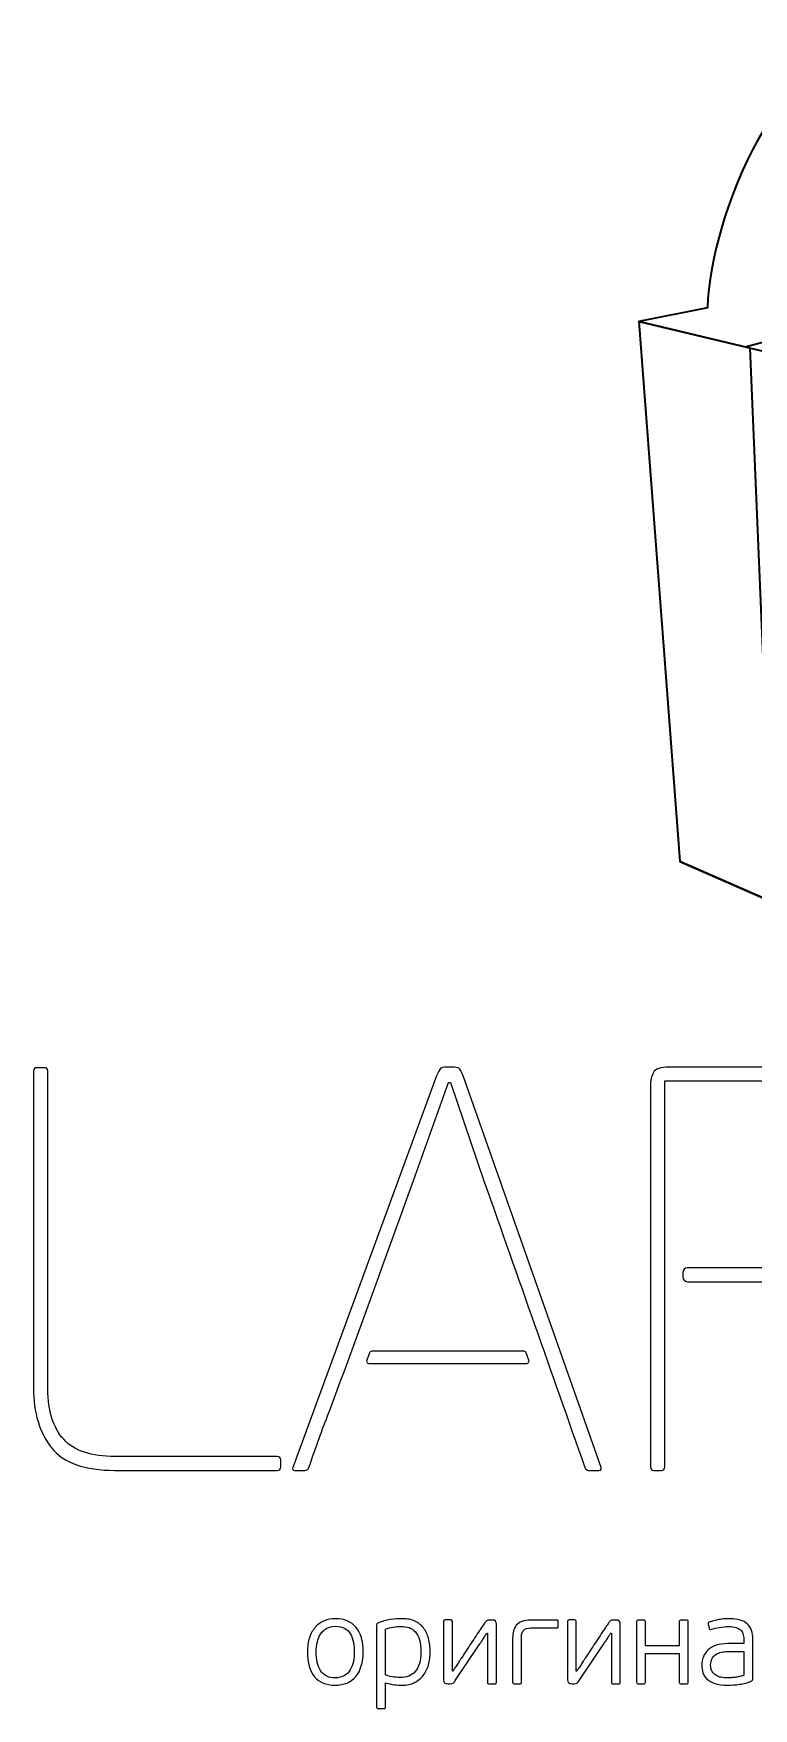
# Model space of a CAD drawing. Header units: centimetres. Extents: x -21.3 to 21.2, y -15.2 to 14.8.
# Drawn here: x -6.575 to -5.219, y -3.581 to -0.428 of the extents above; entities that cross this region are included whole.
import ezdxf

# ---------------------------------------------------------------- set-up
doc = ezdxf.new("R2010")
doc.units = ezdxf.units.CM
doc.header["$MEASUREMENT"] = 0
doc.layers.add('layer 1', color=7, linetype='Continuous')

msp = doc.modelspace()

# ---------------------------------------------------------------- linework, layer by layer
at = {"layer": 'layer 1', "color": 29, "lineweight": 35}
for points, knots in [([(-5.23446, -1.01835), (-5.23446, -1.01835), (-5.4349, -0.97049), (-5.4349, -0.97049), (-5.4349, -0.97049), (-5.4349, -0.97049), (-5.30547, -0.94467), (-5.30547, -0.94467), (-5.30547, -0.94467), (-5.30037, -0.7655), (-5.16007, -0.44114), (-4.98844, -0.44789), (-4.98844, -0.44789), (-4.96188, -0.44893), (-4.91424, -0.45624), (-4.87932, -0.46196), (-4.87932, -0.46196), (-4.84177, -0.46812), (-4.80852, -0.47117), (-4.77131, -0.47754), (-4.77131, -0.47754), (-4.75406, -0.48084), (-4.74692, -0.49112), (-4.74313, -0.50214), (-4.74313, -0.50214), (-4.96881, -0.42844), (-5.1247, -0.84677), (-5.12004, -0.98726), (-5.12004, -0.98726), (-5.12004, -0.98726), (-5.23446, -1.01835), (-5.23446, -1.01835)], [0, 0, 0, 0, 0.1111111, 0.1111111, 0.1111111, 0.1111111, 0.2222222, 0.2222222, 0.2222222, 0.2222222, 0.3333333, 0.3333333, 0.3333333, 0.3333333, 0.4444444, 0.4444444, 0.4444444, 0.4444444, 0.5555556, 0.5555556, 0.5555556, 0.5555556, 0.6666667, 0.6666667, 0.6666667, 0.6666667, 0.7777778, 0.7777778, 0.7777778, 0.7777778, 1, 1, 1, 1]), ([(-5.18146, -2.06372), (-5.18146, -2.06372), (-5.35778, -1.98639), (-5.35778, -1.98639), (-5.35778, -1.98639), (-5.35778, -1.98639), (-5.4349, -0.97049), (-5.4349, -0.97049), (-5.4349, -0.97049), (-5.4349, -0.97049), (-5.22525, -1.02054), (-5.22525, -1.02054), (-5.22525, -1.02054), (-5.22525, -1.02054), (-5.18146, -2.06372), (-5.18146, -2.06372)], [0, 0, 0, 0, 0.2, 0.2, 0.2, 0.2, 0.4, 0.4, 0.4, 0.4, 0.6, 0.6, 0.6, 0.6, 1, 1, 1, 1])]:
    msp.add_open_spline(points, degree=3, knots=knots, dxfattribs=at)
for points in [[(-5.4349, -0.97049), (-5.4349, -0.97049), (-4.72697, -1.13949), (-4.72697, -1.13949)], [(-5.35729, -1.98697), (-5.35729, -1.98697), (-4.99812, -2.14442), (-4.99812, -2.14442)]]:
    msp.add_open_spline(points, degree=3, dxfattribs=at)
at = {"layer": 'layer 1', "color": 29}
for points, knots in [([(-6.5476, -2.98028), (-6.5476, -3.02142), (-6.53767, -3.05282), (-6.51782, -3.07448), (-6.51782, -3.07448), (-6.49797, -3.09613), (-6.46567, -3.10696), (-6.42091, -3.10696), (-6.42091, -3.10696), (-6.42091, -3.10696), (-6.11557, -3.10696), (-6.11557, -3.10696), (-6.11557, -3.10696), (-6.11124, -3.10696), (-6.10907, -3.10913), (-6.10907, -3.11346), (-6.10907, -3.11346), (-6.10907, -3.11346), (-6.10907, -3.12645), (-6.10907, -3.12645), (-6.10907, -3.12645), (-6.10907, -3.13079), (-6.11124, -3.13295), (-6.11557, -3.13295), (-6.11557, -3.13295), (-6.11557, -3.13295), (-6.422, -3.13295), (-6.422, -3.13295), (-6.422, -3.13295), (-6.4783, -3.13295), (-6.51782, -3.11887), (-6.54056, -3.09072), (-6.54056, -3.09072), (-6.5633, -3.06257), (-6.57467, -3.02467), (-6.57467, -2.97703), (-6.57467, -2.97703), (-6.57467, -2.97703), (-6.57467, -2.3815), (-6.57467, -2.3815), (-6.57467, -2.3815), (-6.57467, -2.37717), (-6.57251, -2.375), (-6.56817, -2.375), (-6.56817, -2.375), (-6.56817, -2.375), (-6.5541, -2.375), (-6.5541, -2.375), (-6.5541, -2.375), (-6.54977, -2.375), (-6.5476, -2.37717), (-6.5476, -2.3815), (-6.5476, -2.3815), (-6.5476, -2.3815), (-6.5476, -2.98028), (-6.5476, -2.98028)], [0, 0, 0, 0, 0.0666667, 0.0666667, 0.0666667, 0.0666667, 0.1333333, 0.1333333, 0.1333333, 0.1333333, 0.2, 0.2, 0.2, 0.2, 0.2666667, 0.2666667, 0.2666667, 0.2666667, 0.3333333, 0.3333333, 0.3333333, 0.3333333, 0.4, 0.4, 0.4, 0.4, 0.4666667, 0.4666667, 0.4666667, 0.4666667, 0.5333333, 0.5333333, 0.5333333, 0.5333333, 0.6, 0.6, 0.6, 0.6, 0.6666667, 0.6666667, 0.6666667, 0.6666667, 0.7333333, 0.7333333, 0.7333333, 0.7333333, 0.8, 0.8, 0.8, 0.8, 0.8666667, 0.8666667, 0.8666667, 0.8666667, 1, 1, 1, 1]), ([(-5.72577, -2.58975), (-5.72577, -2.58975), (-5.78965, -2.40315), (-5.78965, -2.40315), (-5.78965, -2.40315), (-5.78965, -2.40315), (-5.7929, -2.40315), (-5.7929, -2.40315), (-5.7929, -2.40315), (-5.7929, -2.40315), (-5.85895, -2.58759), (-5.85895, -2.58759), (-5.85895, -2.58759), (-5.91254, -2.73479), (-5.96539, -2.88435), (-6.02082, -3.03009), (-6.02082, -3.03009), (-6.03346, -3.06329), (-6.04519, -3.09577), (-6.05602, -3.12754), (-6.05602, -3.12754), (-6.05746, -3.13114), (-6.05999, -3.13295), (-6.0636, -3.13295), (-6.0636, -3.13295), (-6.0636, -3.13295), (-6.08309, -3.13295), (-6.08309, -3.13295), (-6.08309, -3.13295), (-6.0867, -3.13295), (-6.08778, -3.13114), (-6.08634, -3.12754), (-6.08634, -3.12754), (-6.08634, -3.12754), (-5.81564, -2.39016), (-5.81564, -2.39016), (-5.81564, -2.39016), (-5.81275, -2.38294), (-5.81022, -2.37843), (-5.80806, -2.37662), (-5.80806, -2.37662), (-5.80589, -2.37482), (-5.80228, -2.37392), (-5.79723, -2.37392), (-5.79723, -2.37392), (-5.79723, -2.37392), (-5.7864, -2.37392), (-5.7864, -2.37392), (-5.7864, -2.37392), (-5.77991, -2.37392), (-5.77558, -2.37464), (-5.77341, -2.37609), (-5.77341, -2.37609), (-5.77124, -2.37753), (-5.76872, -2.38222), (-5.76583, -2.39016), (-5.76583, -2.39016), (-5.76583, -2.39016), (-5.50596, -3.12754), (-5.50596, -3.12754), (-5.50596, -3.12754), (-5.50596, -3.12754), (-5.50596, -3.13079), (-5.50596, -3.13079), (-5.50596, -3.13079), (-5.50596, -3.13223), (-5.50741, -3.13295), (-5.51029, -3.13295), (-5.51029, -3.13295), (-5.51029, -3.13295), (-5.5287, -3.13295), (-5.5287, -3.13295), (-5.5287, -3.13295), (-5.53231, -3.13295), (-5.53484, -3.13114), (-5.53628, -3.12754), (-5.53628, -3.12754), (-5.59975, -2.94806), (-5.66243, -2.76921), (-5.72577, -2.58975)], [0, 0, 0, 0, 0.047619, 0.047619, 0.047619, 0.047619, 0.0952381, 0.0952381, 0.0952381, 0.0952381, 0.1428571, 0.1428571, 0.1428571, 0.1428571, 0.1904762, 0.1904762, 0.1904762, 0.1904762, 0.2380952, 0.2380952, 0.2380952, 0.2380952, 0.2857143, 0.2857143, 0.2857143, 0.2857143, 0.3333333, 0.3333333, 0.3333333, 0.3333333, 0.3809524, 0.3809524, 0.3809524, 0.3809524, 0.4285714, 0.4285714, 0.4285714, 0.4285714, 0.4761905, 0.4761905, 0.4761905, 0.4761905, 0.5238095, 0.5238095, 0.5238095, 0.5238095, 0.5714286, 0.5714286, 0.5714286, 0.5714286, 0.6190476, 0.6190476, 0.6190476, 0.6190476, 0.6666667, 0.6666667, 0.6666667, 0.6666667, 0.7142857, 0.7142857, 0.7142857, 0.7142857, 0.7619048, 0.7619048, 0.7619048, 0.7619048, 0.8095238, 0.8095238, 0.8095238, 0.8095238, 0.8571429, 0.8571429, 0.8571429, 0.8571429, 0.9047619, 0.9047619, 0.9047619, 0.9047619, 1, 1, 1, 1]), ([(-5.38577, -3.12645), (-5.38577, -3.13079), (-5.38794, -3.13295), (-5.39227, -3.13295), (-5.39227, -3.13295), (-5.39227, -3.13295), (-5.40635, -3.13295), (-5.40635, -3.13295), (-5.40635, -3.13295), (-5.41068, -3.13295), (-5.41284, -3.13079), (-5.41284, -3.12645), (-5.41284, -3.12645), (-5.41284, -3.12645), (-5.41284, -2.40857), (-5.41284, -2.40857), (-5.41284, -2.40857), (-5.41284, -2.39918), (-5.41104, -2.39106), (-5.40743, -2.38421), (-5.40743, -2.38421), (-5.40382, -2.37735), (-5.39371, -2.37392), (-5.37711, -2.37392), (-5.37711, -2.37392), (-5.37711, -2.37392), (-5.13727, -2.37392), (-5.13727, -2.37392), (-5.13727, -2.37392), (-5.10353, -2.37392), (-5.07393, -2.37933), (-5.04884, -2.39016), (-5.04884, -2.39016), (-5.02358, -2.40099), (-5.00247, -2.41524), (-4.9855, -2.43293), (-4.9855, -2.43293), (-4.96872, -2.45062), (-4.95609, -2.47137), (-4.94779, -2.49519), (-4.94779, -2.49519), (-4.93949, -2.51901), (-4.93533, -2.54392), (-4.93533, -2.5699), (-4.93533, -2.5699), (-4.93533, -2.59156), (-4.93786, -2.61285), (-4.94291, -2.63379), (-4.94291, -2.63379), (-4.94797, -2.65472), (-4.95609, -2.67403), (-4.96728, -2.69172), (-4.96728, -2.69172), (-4.97828, -2.7094), (-4.99254, -2.72474), (-5.00986, -2.73773), (-5.00986, -2.73773), (-5.02719, -2.75073), (-5.04813, -2.76047), (-5.07249, -2.76697), (-5.07249, -2.76697), (-5.07249, -2.76697), (-5.07249, -2.76913), (-5.07249, -2.76913), (-5.07249, -2.76913), (-5.04199, -2.77924), (-5.01871, -2.7953), (-5.00265, -2.81732), (-5.00265, -2.81732), (-4.98677, -2.83934), (-4.97431, -2.86586), (-4.96565, -2.8969), (-4.96565, -2.8969), (-4.96565, -2.8969), (-4.90069, -3.12645), (-4.90069, -3.12645), (-4.90069, -3.12645), (-4.89924, -3.13006), (-4.89924, -3.13205), (-4.90069, -3.13241), (-4.90069, -3.13241), (-4.90213, -3.13277), (-4.90357, -3.13295), (-4.90502, -3.13295), (-4.90502, -3.13295), (-4.90502, -3.13295), (-4.92018, -3.13295), (-4.92018, -3.13295), (-4.92018, -3.13295), (-4.92162, -3.13295), (-4.92324, -3.13277), (-4.92505, -3.13241), (-4.92505, -3.13241), (-4.92685, -3.13205), (-4.92848, -3.13006), (-4.92992, -3.12645), (-4.92992, -3.12645), (-4.92992, -3.12645), (-4.99254, -2.90448), (-4.99254, -2.90448), (-4.99254, -2.90448), (-4.99976, -2.87922), (-5.00914, -2.85828), (-5.02069, -2.84168), (-5.02069, -2.84168), (-5.03225, -2.82508), (-5.04506, -2.81208), (-5.05949, -2.8027), (-5.05949, -2.8027), (-5.07393, -2.79332), (-5.08999, -2.78682), (-5.10768, -2.78321), (-5.10768, -2.78321), (-5.12518, -2.7796), (-5.14377, -2.7778), (-5.16326, -2.7778), (-5.16326, -2.7778), (-5.16326, -2.7778), (-5.34313, -2.7778), (-5.34313, -2.7778), (-5.34313, -2.7778), (-5.34808, -2.7778), (-5.35211, -2.77376), (-5.35211, -2.76882), (-5.35211, -2.76882), (-5.35211, -2.76882), (-5.35211, -2.76079), (-5.35211, -2.76079), (-5.35211, -2.76079), (-5.35211, -2.75584), (-5.34808, -2.75181), (-5.34313, -2.75181), (-5.34313, -2.75181), (-5.34313, -2.75181), (-5.14648, -2.75181), (-5.14648, -2.75181), (-5.14648, -2.75181), (-5.09017, -2.75181), (-5.04541, -2.73665), (-5.01221, -2.70633), (-5.01221, -2.70633), (-4.979, -2.67601), (-4.96241, -2.63162), (-4.96241, -2.57315), (-4.96241, -2.57315), (-4.96241, -2.545), (-4.9671, -2.5201), (-4.97648, -2.49844), (-4.97648, -2.49844), (-4.98586, -2.47678), (-4.99868, -2.45856), (-5.01492, -2.44376), (-5.01492, -2.44376), (-5.03116, -2.42896), (-5.05029, -2.41795), (-5.07231, -2.41073), (-5.07231, -2.41073), (-5.09432, -2.40352), (-5.1176, -2.39991), (-5.14215, -2.39991), (-5.14215, -2.39991), (-5.14215, -2.39991), (-5.38577, -2.39991), (-5.38577, -2.39991), (-5.38577, -2.39991), (-5.38577, -2.39991), (-5.38577, -2.70138), (-5.38577, -2.70138), (-5.38577, -2.70138), (-5.38577, -2.70138), (-5.38577, -2.75181), (-5.38577, -2.75181), (-5.38577, -2.75181), (-5.38577, -2.75181), (-5.38577, -2.7778), (-5.38577, -2.7778), (-5.38577, -2.7778), (-5.38577, -2.7778), (-5.38577, -2.85057), (-5.38577, -2.85057), (-5.38577, -2.85057), (-5.38577, -2.85057), (-5.38577, -3.12645), (-5.38577, -3.12645)], [0, 0, 0, 0, 0.0212766, 0.0212766, 0.0212766, 0.0212766, 0.0425532, 0.0425532, 0.0425532, 0.0425532, 0.0638298, 0.0638298, 0.0638298, 0.0638298, 0.0851064, 0.0851064, 0.0851064, 0.0851064, 0.106383, 0.106383, 0.106383, 0.106383, 0.1276596, 0.1276596, 0.1276596, 0.1276596, 0.1489362, 0.1489362, 0.1489362, 0.1489362, 0.1702128, 0.1702128, 0.1702128, 0.1702128, 0.1914894, 0.1914894, 0.1914894, 0.1914894, 0.212766, 0.212766, 0.212766, 0.212766, 0.2340426, 0.2340426, 0.2340426, 0.2340426, 0.2553191, 0.2553191, 0.2553191, 0.2553191, 0.2765957, 0.2765957, 0.2765957, 0.2765957, 0.2978723, 0.2978723, 0.2978723, 0.2978723, 0.3191489, 0.3191489, 0.3191489, 0.3191489, 0.3404255, 0.3404255, 0.3404255, 0.3404255, 0.3617021, 0.3617021, 0.3617021, 0.3617021, 0.3829787, 0.3829787, 0.3829787, 0.3829787, 0.4042553, 0.4042553, 0.4042553, 0.4042553, 0.4255319, 0.4255319, 0.4255319, 0.4255319, 0.4468085, 0.4468085, 0.4468085, 0.4468085, 0.4680851, 0.4680851, 0.4680851, 0.4680851, 0.4893617, 0.4893617, 0.4893617, 0.4893617, 0.5106383, 0.5106383, 0.5106383, 0.5106383, 0.5319149, 0.5319149, 0.5319149, 0.5319149, 0.5531915, 0.5531915, 0.5531915, 0.5531915, 0.5744681, 0.5744681, 0.5744681, 0.5744681, 0.5957447, 0.5957447, 0.5957447, 0.5957447, 0.6170213, 0.6170213, 0.6170213, 0.6170213, 0.6382979, 0.6382979, 0.6382979, 0.6382979, 0.6595745, 0.6595745, 0.6595745, 0.6595745, 0.6808511, 0.6808511, 0.6808511, 0.6808511, 0.7021277, 0.7021277, 0.7021277, 0.7021277, 0.7234043, 0.7234043, 0.7234043, 0.7234043, 0.7446809, 0.7446809, 0.7446809, 0.7446809, 0.7659574, 0.7659574, 0.7659574, 0.7659574, 0.787234, 0.787234, 0.787234, 0.787234, 0.8085106, 0.8085106, 0.8085106, 0.8085106, 0.8297872, 0.8297872, 0.8297872, 0.8297872, 0.8510638, 0.8510638, 0.8510638, 0.8510638, 0.8723404, 0.8723404, 0.8723404, 0.8723404, 0.893617, 0.893617, 0.893617, 0.893617, 0.9148936, 0.9148936, 0.9148936, 0.9148936, 0.9361702, 0.9361702, 0.9361702, 0.9361702, 0.9574468, 0.9574468, 0.9574468, 0.9574468, 1, 1, 1, 1]), ([(-5.64597, -2.93155), (-5.64597, -2.93155), (-5.94293, -2.93155), (-5.94293, -2.93155), (-5.94293, -2.93155), (-5.94444, -2.93155), (-5.94575, -2.93087), (-5.94661, -2.92963), (-5.94661, -2.92963), (-5.94748, -2.92839), (-5.94767, -2.92693), (-5.94714, -2.92551), (-5.94714, -2.92551), (-5.94714, -2.92551), (-5.94207, -2.91175), (-5.94207, -2.91175), (-5.94207, -2.91175), (-5.9414, -2.90995), (-5.93977, -2.90881), (-5.93785, -2.90881), (-5.93785, -2.90881), (-5.93785, -2.90881), (-5.65094, -2.90881), (-5.65094, -2.90881), (-5.65094, -2.90881), (-5.64902, -2.90881), (-5.64738, -2.90996), (-5.64672, -2.91177), (-5.64672, -2.91177), (-5.64672, -2.91177), (-5.64175, -2.92554), (-5.64175, -2.92554), (-5.64175, -2.92554), (-5.64124, -2.92695), (-5.64144, -2.9284), (-5.6423, -2.92964), (-5.6423, -2.92964), (-5.64317, -2.93088), (-5.64447, -2.93155), (-5.64597, -2.93155)], [0, 0, 0, 0, 0.0909091, 0.0909091, 0.0909091, 0.0909091, 0.1818182, 0.1818182, 0.1818182, 0.1818182, 0.2727273, 0.2727273, 0.2727273, 0.2727273, 0.3636364, 0.3636364, 0.3636364, 0.3636364, 0.4545455, 0.4545455, 0.4545455, 0.4545455, 0.5454545, 0.5454545, 0.5454545, 0.5454545, 0.6363636, 0.6363636, 0.6363636, 0.6363636, 0.7272727, 0.7272727, 0.7272727, 0.7272727, 0.8181818, 0.8181818, 0.8181818, 0.8181818, 1, 1, 1, 1]), ([(-5.95393, -3.47413), (-5.95393, -3.49456), (-5.9585, -3.51019), (-5.96761, -3.52102), (-5.96761, -3.52102), (-5.97676, -3.53185), (-5.98984, -3.53726), (-6.00688, -3.53726), (-6.00688, -3.53726), (-6.02376, -3.53726), (-6.03665, -3.53196), (-6.04557, -3.52136), (-6.04557, -3.52136), (-6.05445, -3.51076), (-6.05891, -3.49525), (-6.05891, -3.47482), (-6.05891, -3.47482), (-6.05891, -3.46475), (-6.05761, -3.45579), (-6.05502, -3.44794), (-6.05502, -3.44794), (-6.05243, -3.44009), (-6.04881, -3.43353), (-6.04408, -3.42827), (-6.04408, -3.42827), (-6.03935, -3.42301), (-6.03379, -3.41901), (-6.02742, -3.41626), (-6.02742, -3.41626), (-6.02102, -3.41352), (-6.01397, -3.41215), (-6.00619, -3.41215), (-6.00619, -3.41215), (-5.98915, -3.41215), (-5.97619, -3.4176), (-5.96727, -3.4285), (-5.96727, -3.4285), (-5.95839, -3.4394), (-5.95393, -3.45461), (-5.95393, -3.47413)], [0, 0, 0, 0, 0.0909091, 0.0909091, 0.0909091, 0.0909091, 0.1818182, 0.1818182, 0.1818182, 0.1818182, 0.2727273, 0.2727273, 0.2727273, 0.2727273, 0.3636364, 0.3636364, 0.3636364, 0.3636364, 0.4545455, 0.4545455, 0.4545455, 0.4545455, 0.5454545, 0.5454545, 0.5454545, 0.5454545, 0.6363636, 0.6363636, 0.6363636, 0.6363636, 0.7272727, 0.7272727, 0.7272727, 0.7272727, 0.8181818, 0.8181818, 0.8181818, 0.8181818, 1, 1, 1, 1]), ([(-5.97062, -3.47493), (-5.97062, -3.46868), (-5.97116, -3.46258), (-5.97222, -3.45671), (-5.97222, -3.45671), (-5.97329, -3.4508), (-5.97512, -3.44562), (-5.97771, -3.44112), (-5.97771, -3.44112), (-5.9803, -3.43662), (-5.98393, -3.433), (-5.98858, -3.43033), (-5.98858, -3.43033), (-5.99323, -3.42766), (-5.99906, -3.42633), (-6.00607, -3.42633), (-6.00607, -3.42633), (-6.01248, -3.42633), (-6.01797, -3.42762), (-6.02254, -3.43022), (-6.02254, -3.43022), (-6.02712, -3.43281), (-6.03086, -3.43631), (-6.03375, -3.44066), (-6.03375, -3.44066), (-6.03665, -3.44501), (-6.03878, -3.45007), (-6.04016, -3.45591), (-6.04016, -3.45591), (-6.04153, -3.4617), (-6.04221, -3.46784), (-6.04221, -3.47424), (-6.04221, -3.47424), (-6.04221, -3.48141), (-6.0416, -3.488), (-6.04039, -3.49395), (-6.04039, -3.49395), (-6.03916, -3.49994), (-6.03718, -3.50512), (-6.03444, -3.50954), (-6.03444, -3.50954), (-6.03169, -3.51397), (-6.02803, -3.51743), (-6.02346, -3.51987), (-6.02346, -3.51987), (-6.01888, -3.52231), (-6.01324, -3.52353), (-6.00653, -3.52353), (-6.00653, -3.52353), (-5.99967, -3.52353), (-5.99391, -3.52212), (-5.98926, -3.5193), (-5.98926, -3.5193), (-5.98461, -3.51648), (-5.98091, -3.51275), (-5.97817, -3.50817), (-5.97817, -3.50817), (-5.97543, -3.5036), (-5.97348, -3.49837), (-5.97234, -3.49258), (-5.97234, -3.49258), (-5.9712, -3.48678), (-5.97062, -3.48088), (-5.97062, -3.47493)], [0, 0, 0, 0, 0.0588235, 0.0588235, 0.0588235, 0.0588235, 0.1176471, 0.1176471, 0.1176471, 0.1176471, 0.1764706, 0.1764706, 0.1764706, 0.1764706, 0.2352941, 0.2352941, 0.2352941, 0.2352941, 0.2941176, 0.2941176, 0.2941176, 0.2941176, 0.3529412, 0.3529412, 0.3529412, 0.3529412, 0.4117647, 0.4117647, 0.4117647, 0.4117647, 0.4705882, 0.4705882, 0.4705882, 0.4705882, 0.5294118, 0.5294118, 0.5294118, 0.5294118, 0.5882353, 0.5882353, 0.5882353, 0.5882353, 0.6470588, 0.6470588, 0.6470588, 0.6470588, 0.7058824, 0.7058824, 0.7058824, 0.7058824, 0.7647059, 0.7647059, 0.7647059, 0.7647059, 0.8235294, 0.8235294, 0.8235294, 0.8235294, 0.8823529, 0.8823529, 0.8823529, 0.8823529, 1, 1, 1, 1]), ([(-5.82768, -3.47436), (-5.82768, -3.4832), (-5.82874, -3.49144), (-5.83088, -3.49906), (-5.83088, -3.49906), (-5.83301, -3.50669), (-5.83629, -3.51332), (-5.84071, -3.51896), (-5.84071, -3.51896), (-5.84513, -3.5246), (-5.85066, -3.52906), (-5.85729, -3.53234), (-5.85729, -3.53234), (-5.86393, -3.53562), (-5.87166, -3.53726), (-5.88051, -3.53726), (-5.88051, -3.53726), (-5.88493, -3.53726), (-5.88981, -3.53695), (-5.89515, -3.53634), (-5.89515, -3.53634), (-5.90048, -3.53573), (-5.90605, -3.53459), (-5.91184, -3.53291), (-5.91184, -3.53291), (-5.91184, -3.53291), (-5.91184, -3.57842), (-5.91184, -3.57842), (-5.91184, -3.57842), (-5.91184, -3.57965), (-5.91204, -3.58041), (-5.91242, -3.58071), (-5.91242, -3.58071), (-5.9128, -3.58102), (-5.9136, -3.58117), (-5.91482, -3.58117), (-5.91482, -3.58117), (-5.91482, -3.58117), (-5.92534, -3.58117), (-5.92534, -3.58117), (-5.92534, -3.58117), (-5.9264, -3.58117), (-5.92721, -3.58102), (-5.92774, -3.58071), (-5.92774, -3.58071), (-5.92827, -3.58041), (-5.92854, -3.57965), (-5.92854, -3.57842), (-5.92854, -3.57842), (-5.92854, -3.57842), (-5.92854, -3.42404), (-5.92854, -3.42404), (-5.92854, -3.42404), (-5.92854, -3.42221), (-5.9277, -3.42099), (-5.92602, -3.42038), (-5.92602, -3.42038), (-5.91871, -3.41718), (-5.91104, -3.415), (-5.90304, -3.41386), (-5.90304, -3.41386), (-5.89503, -3.41272), (-5.88737, -3.41215), (-5.88005, -3.41215), (-5.88005, -3.41215), (-5.87105, -3.41215), (-5.86324, -3.41367), (-5.85661, -3.41672), (-5.85661, -3.41672), (-5.84998, -3.41977), (-5.84452, -3.42404), (-5.84025, -3.42953), (-5.84025, -3.42953), (-5.83598, -3.43502), (-5.83282, -3.44157), (-5.83076, -3.4492), (-5.83076, -3.4492), (-5.8287, -3.45682), (-5.82768, -3.46521), (-5.82768, -3.47436)], [0, 0, 0, 0, 0.047619, 0.047619, 0.047619, 0.047619, 0.0952381, 0.0952381, 0.0952381, 0.0952381, 0.1428571, 0.1428571, 0.1428571, 0.1428571, 0.1904762, 0.1904762, 0.1904762, 0.1904762, 0.2380952, 0.2380952, 0.2380952, 0.2380952, 0.2857143, 0.2857143, 0.2857143, 0.2857143, 0.3333333, 0.3333333, 0.3333333, 0.3333333, 0.3809524, 0.3809524, 0.3809524, 0.3809524, 0.4285714, 0.4285714, 0.4285714, 0.4285714, 0.4761905, 0.4761905, 0.4761905, 0.4761905, 0.5238095, 0.5238095, 0.5238095, 0.5238095, 0.5714286, 0.5714286, 0.5714286, 0.5714286, 0.6190476, 0.6190476, 0.6190476, 0.6190476, 0.6666667, 0.6666667, 0.6666667, 0.6666667, 0.7142857, 0.7142857, 0.7142857, 0.7142857, 0.7619048, 0.7619048, 0.7619048, 0.7619048, 0.8095238, 0.8095238, 0.8095238, 0.8095238, 0.8571429, 0.8571429, 0.8571429, 0.8571429, 0.9047619, 0.9047619, 0.9047619, 0.9047619, 1, 1, 1, 1]), ([(-5.84506, -3.47436), (-5.84506, -3.46536), (-5.84597, -3.45781), (-5.8478, -3.45171), (-5.8478, -3.45171), (-5.84963, -3.44562), (-5.85222, -3.4407), (-5.85558, -3.43696), (-5.85558, -3.43696), (-5.85893, -3.43322), (-5.8629, -3.43056), (-5.86747, -3.42896), (-5.86747, -3.42896), (-5.87205, -3.42736), (-5.87715, -3.42655), (-5.8828, -3.42655), (-5.8828, -3.42655), (-5.88691, -3.42655), (-5.89176, -3.42698), (-5.89732, -3.42782), (-5.89732, -3.42782), (-5.90288, -3.42865), (-5.90773, -3.42991), (-5.91184, -3.43159), (-5.91184, -3.43159), (-5.91184, -3.43159), (-5.91184, -3.51804), (-5.91184, -3.51804), (-5.91184, -3.51804), (-5.90544, -3.52018), (-5.89991, -3.52151), (-5.89526, -3.52205), (-5.89526, -3.52205), (-5.89061, -3.52258), (-5.88653, -3.52285), (-5.88303, -3.52285), (-5.88303, -3.52285), (-5.87754, -3.52285), (-5.87246, -3.52197), (-5.86781, -3.52021), (-5.86781, -3.52021), (-5.86316, -3.51846), (-5.85916, -3.51564), (-5.85581, -3.51175), (-5.85581, -3.51175), (-5.85245, -3.50787), (-5.84982, -3.50283), (-5.84792, -3.49666), (-5.84792, -3.49666), (-5.84601, -3.49048), (-5.84506, -3.48305), (-5.84506, -3.47436)], [0, 0, 0, 0, 0.0714286, 0.0714286, 0.0714286, 0.0714286, 0.1428571, 0.1428571, 0.1428571, 0.1428571, 0.2142857, 0.2142857, 0.2142857, 0.2142857, 0.2857143, 0.2857143, 0.2857143, 0.2857143, 0.3571429, 0.3571429, 0.3571429, 0.3571429, 0.4285714, 0.4285714, 0.4285714, 0.4285714, 0.5, 0.5, 0.5, 0.5, 0.5714286, 0.5714286, 0.5714286, 0.5714286, 0.6428571, 0.6428571, 0.6428571, 0.6428571, 0.7142857, 0.7142857, 0.7142857, 0.7142857, 0.7857143, 0.7857143, 0.7857143, 0.7857143, 0.8571429, 0.8571429, 0.8571429, 0.8571429, 1, 1, 1, 1]), ([(-5.80252, -3.41764), (-5.80252, -3.4155), (-5.80145, -3.41443), (-5.79932, -3.41443), (-5.79932, -3.41443), (-5.79932, -3.41443), (-5.78902, -3.41443), (-5.78902, -3.41443), (-5.78902, -3.41443), (-5.78689, -3.41443), (-5.78582, -3.4155), (-5.78582, -3.41764), (-5.78582, -3.41764), (-5.78582, -3.41764), (-5.78582, -3.51095), (-5.78582, -3.51095), (-5.78582, -3.51095), (-5.78582, -3.51095), (-5.78513, -3.51118), (-5.78513, -3.51118), (-5.78513, -3.51118), (-5.78452, -3.51027), (-5.78349, -3.50871), (-5.78204, -3.50649), (-5.78204, -3.50649), (-5.7806, -3.50428), (-5.77907, -3.50192), (-5.77747, -3.4994), (-5.77747, -3.4994), (-5.77587, -3.49689), (-5.77435, -3.49449), (-5.7729, -3.4922), (-5.7729, -3.4922), (-5.77145, -3.48991), (-5.77042, -3.48839), (-5.76981, -3.48762), (-5.76981, -3.48762), (-5.76874, -3.48595), (-5.76707, -3.48339), (-5.76478, -3.47996), (-5.76478, -3.47996), (-5.76249, -3.47653), (-5.75994, -3.47264), (-5.75711, -3.4683), (-5.75711, -3.4683), (-5.75429, -3.46395), (-5.75128, -3.45938), (-5.74808, -3.45457), (-5.74808, -3.45457), (-5.74488, -3.44977), (-5.74183, -3.4452), (-5.73893, -3.44085), (-5.73893, -3.44085), (-5.73603, -3.43651), (-5.7334, -3.43254), (-5.73104, -3.42896), (-5.73104, -3.42896), (-5.72868, -3.42537), (-5.72681, -3.42267), (-5.72544, -3.42084), (-5.72544, -3.42084), (-5.72406, -3.41855), (-5.72281, -3.41695), (-5.72166, -3.41603), (-5.72166, -3.41603), (-5.72052, -3.41512), (-5.71857, -3.41466), (-5.71583, -3.41466), (-5.71583, -3.41466), (-5.71583, -3.41466), (-5.7108, -3.41466), (-5.7108, -3.41466), (-5.7108, -3.41466), (-5.70561, -3.41466), (-5.70303, -3.41733), (-5.70303, -3.42267), (-5.70303, -3.42267), (-5.70303, -3.42267), (-5.70303, -3.53177), (-5.70303, -3.53177), (-5.70303, -3.53177), (-5.70303, -3.53299), (-5.70325, -3.53379), (-5.70371, -3.53417), (-5.70371, -3.53417), (-5.70417, -3.53455), (-5.705, -3.53474), (-5.70623, -3.53474), (-5.70623, -3.53474), (-5.70623, -3.53474), (-5.71652, -3.53474), (-5.71652, -3.53474), (-5.71652, -3.53474), (-5.71774, -3.53474), (-5.71857, -3.53455), (-5.71903, -3.53417), (-5.71903, -3.53417), (-5.71949, -3.53379), (-5.71972, -3.53299), (-5.71972, -3.53177), (-5.71972, -3.53177), (-5.71972, -3.53177), (-5.71972, -3.43914), (-5.71972, -3.43914), (-5.71972, -3.43914), (-5.71972, -3.43914), (-5.72086, -3.43914), (-5.72086, -3.43914), (-5.72086, -3.43914), (-5.72132, -3.43975), (-5.72216, -3.44104), (-5.72338, -3.44302), (-5.72338, -3.44302), (-5.7246, -3.44501), (-5.72593, -3.44714), (-5.72738, -3.44943), (-5.72738, -3.44943), (-5.72883, -3.45171), (-5.7302, -3.45385), (-5.7315, -3.45583), (-5.7315, -3.45583), (-5.73279, -3.45781), (-5.73367, -3.45911), (-5.73413, -3.45972), (-5.73413, -3.45972), (-5.73413, -3.45972), (-5.78033, -3.52856), (-5.78033, -3.52856), (-5.78033, -3.52856), (-5.78186, -3.53101), (-5.78331, -3.53264), (-5.78467, -3.53348), (-5.78467, -3.53348), (-5.78605, -3.53432), (-5.7878, -3.53474), (-5.78993, -3.53474), (-5.78993, -3.53474), (-5.78993, -3.53474), (-5.79428, -3.53474), (-5.79428, -3.53474), (-5.79428, -3.53474), (-5.79977, -3.53474), (-5.80252, -3.53207), (-5.80252, -3.52674), (-5.80252, -3.52674), (-5.80252, -3.52674), (-5.80252, -3.41764), (-5.80252, -3.41764)], [0, 0, 0, 0, 0.0263158, 0.0263158, 0.0263158, 0.0263158, 0.0526316, 0.0526316, 0.0526316, 0.0526316, 0.0789474, 0.0789474, 0.0789474, 0.0789474, 0.1052632, 0.1052632, 0.1052632, 0.1052632, 0.1315789, 0.1315789, 0.1315789, 0.1315789, 0.1578947, 0.1578947, 0.1578947, 0.1578947, 0.1842105, 0.1842105, 0.1842105, 0.1842105, 0.2105263, 0.2105263, 0.2105263, 0.2105263, 0.2368421, 0.2368421, 0.2368421, 0.2368421, 0.2631579, 0.2631579, 0.2631579, 0.2631579, 0.2894737, 0.2894737, 0.2894737, 0.2894737, 0.3157895, 0.3157895, 0.3157895, 0.3157895, 0.3421053, 0.3421053, 0.3421053, 0.3421053, 0.3684211, 0.3684211, 0.3684211, 0.3684211, 0.3947368, 0.3947368, 0.3947368, 0.3947368, 0.4210526, 0.4210526, 0.4210526, 0.4210526, 0.4473684, 0.4473684, 0.4473684, 0.4473684, 0.4736842, 0.4736842, 0.4736842, 0.4736842, 0.5, 0.5, 0.5, 0.5, 0.5263158, 0.5263158, 0.5263158, 0.5263158, 0.5526316, 0.5526316, 0.5526316, 0.5526316, 0.5789474, 0.5789474, 0.5789474, 0.5789474, 0.6052632, 0.6052632, 0.6052632, 0.6052632, 0.6315789, 0.6315789, 0.6315789, 0.6315789, 0.6578947, 0.6578947, 0.6578947, 0.6578947, 0.6842105, 0.6842105, 0.6842105, 0.6842105, 0.7105263, 0.7105263, 0.7105263, 0.7105263, 0.7368421, 0.7368421, 0.7368421, 0.7368421, 0.7631579, 0.7631579, 0.7631579, 0.7631579, 0.7894737, 0.7894737, 0.7894737, 0.7894737, 0.8157895, 0.8157895, 0.8157895, 0.8157895, 0.8421053, 0.8421053, 0.8421053, 0.8421053, 0.8684211, 0.8684211, 0.8684211, 0.8684211, 0.8947368, 0.8947368, 0.8947368, 0.8947368, 0.9210526, 0.9210526, 0.9210526, 0.9210526, 0.9473684, 0.9473684, 0.9473684, 0.9473684, 1, 1, 1, 1]), ([(-5.63784, -3.42953), (-5.64424, -3.42953), (-5.64882, -3.43086), (-5.65156, -3.43353), (-5.65156, -3.43353), (-5.6543, -3.4362), (-5.65567, -3.44024), (-5.65567, -3.44573), (-5.65567, -3.44573), (-5.65567, -3.44573), (-5.65567, -3.53108), (-5.65567, -3.53108), (-5.65567, -3.53108), (-5.65567, -3.5326), (-5.6559, -3.5336), (-5.65636, -3.53405), (-5.65636, -3.53405), (-5.65682, -3.53451), (-5.65781, -3.53474), (-5.65934, -3.53474), (-5.65934, -3.53474), (-5.65934, -3.53474), (-5.66848, -3.53474), (-5.66848, -3.53474), (-5.66848, -3.53474), (-5.66986, -3.53474), (-5.67085, -3.53451), (-5.67146, -3.53405), (-5.67146, -3.53405), (-5.67207, -3.5336), (-5.67237, -3.5326), (-5.67237, -3.53108), (-5.67237, -3.53108), (-5.67237, -3.53108), (-5.67237, -3.44851), (-5.67237, -3.44851), (-5.67237, -3.44851), (-5.67237, -3.44394), (-5.67188, -3.43959), (-5.67089, -3.43548), (-5.67089, -3.43548), (-5.66989, -3.43136), (-5.6681, -3.42774), (-5.66551, -3.42461), (-5.66551, -3.42461), (-5.66292, -3.42149), (-5.65941, -3.41904), (-5.65499, -3.41729), (-5.65499, -3.41729), (-5.65057, -3.41554), (-5.64492, -3.41466), (-5.63806, -3.41466), (-5.63806, -3.41466), (-5.63806, -3.41466), (-5.5898, -3.41466), (-5.5898, -3.41466), (-5.5898, -3.41466), (-5.58828, -3.41466), (-5.58732, -3.415), (-5.58694, -3.41569), (-5.58694, -3.41569), (-5.58656, -3.41641), (-5.58637, -3.41737), (-5.58637, -3.41863), (-5.58637, -3.41863), (-5.58637, -3.41863), (-5.58637, -3.42606), (-5.58637, -3.42606), (-5.58637, -3.42606), (-5.58637, -3.42728), (-5.58656, -3.42816), (-5.58694, -3.42873), (-5.58694, -3.42873), (-5.58732, -3.42926), (-5.58828, -3.42953), (-5.5898, -3.42953), (-5.5898, -3.42953), (-5.5898, -3.42953), (-5.63784, -3.42953), (-5.63784, -3.42953)], [0, 0, 0, 0, 0.047619, 0.047619, 0.047619, 0.047619, 0.0952381, 0.0952381, 0.0952381, 0.0952381, 0.1428571, 0.1428571, 0.1428571, 0.1428571, 0.1904762, 0.1904762, 0.1904762, 0.1904762, 0.2380952, 0.2380952, 0.2380952, 0.2380952, 0.2857143, 0.2857143, 0.2857143, 0.2857143, 0.3333333, 0.3333333, 0.3333333, 0.3333333, 0.3809524, 0.3809524, 0.3809524, 0.3809524, 0.4285714, 0.4285714, 0.4285714, 0.4285714, 0.4761905, 0.4761905, 0.4761905, 0.4761905, 0.5238095, 0.5238095, 0.5238095, 0.5238095, 0.5714286, 0.5714286, 0.5714286, 0.5714286, 0.6190476, 0.6190476, 0.6190476, 0.6190476, 0.6666667, 0.6666667, 0.6666667, 0.6666667, 0.7142857, 0.7142857, 0.7142857, 0.7142857, 0.7619048, 0.7619048, 0.7619048, 0.7619048, 0.8095238, 0.8095238, 0.8095238, 0.8095238, 0.8571429, 0.8571429, 0.8571429, 0.8571429, 0.9047619, 0.9047619, 0.9047619, 0.9047619, 1, 1, 1, 1]), ([(-5.56922, -3.41764), (-5.56922, -3.4155), (-5.56815, -3.41443), (-5.56602, -3.41443), (-5.56602, -3.41443), (-5.56602, -3.41443), (-5.55572, -3.41443), (-5.55572, -3.41443), (-5.55572, -3.41443), (-5.55359, -3.41443), (-5.55252, -3.4155), (-5.55252, -3.41764), (-5.55252, -3.41764), (-5.55252, -3.41764), (-5.55252, -3.51095), (-5.55252, -3.51095), (-5.55252, -3.51095), (-5.55252, -3.51095), (-5.55183, -3.51118), (-5.55183, -3.51118), (-5.55183, -3.51118), (-5.55122, -3.51027), (-5.55019, -3.50871), (-5.54874, -3.50649), (-5.54874, -3.50649), (-5.5473, -3.50428), (-5.54577, -3.50192), (-5.54417, -3.4994), (-5.54417, -3.4994), (-5.54257, -3.49689), (-5.54105, -3.49449), (-5.5396, -3.4922), (-5.5396, -3.4922), (-5.53815, -3.48991), (-5.53712, -3.48839), (-5.53651, -3.48762), (-5.53651, -3.48762), (-5.53544, -3.48595), (-5.53377, -3.48339), (-5.53148, -3.47996), (-5.53148, -3.47996), (-5.52919, -3.47653), (-5.52664, -3.47264), (-5.52381, -3.4683), (-5.52381, -3.4683), (-5.521, -3.46395), (-5.51798, -3.45938), (-5.51478, -3.45457), (-5.51478, -3.45457), (-5.51158, -3.44977), (-5.50853, -3.4452), (-5.50563, -3.44085), (-5.50563, -3.44085), (-5.50274, -3.43651), (-5.50011, -3.43254), (-5.49774, -3.42896), (-5.49774, -3.42896), (-5.49538, -3.42537), (-5.49351, -3.42267), (-5.49214, -3.42084), (-5.49214, -3.42084), (-5.49076, -3.41855), (-5.48951, -3.41695), (-5.48836, -3.41603), (-5.48836, -3.41603), (-5.48722, -3.41512), (-5.48527, -3.41466), (-5.48253, -3.41466), (-5.48253, -3.41466), (-5.48253, -3.41466), (-5.4775, -3.41466), (-5.4775, -3.41466), (-5.4775, -3.41466), (-5.47232, -3.41466), (-5.46973, -3.41733), (-5.46973, -3.42267), (-5.46973, -3.42267), (-5.46973, -3.42267), (-5.46973, -3.53177), (-5.46973, -3.53177), (-5.46973, -3.53177), (-5.46973, -3.53299), (-5.46995, -3.53379), (-5.47041, -3.53417), (-5.47041, -3.53417), (-5.47087, -3.53455), (-5.47171, -3.53474), (-5.47293, -3.53474), (-5.47293, -3.53474), (-5.47293, -3.53474), (-5.48322, -3.53474), (-5.48322, -3.53474), (-5.48322, -3.53474), (-5.48444, -3.53474), (-5.48527, -3.53455), (-5.48573, -3.53417), (-5.48573, -3.53417), (-5.48619, -3.53379), (-5.48642, -3.53299), (-5.48642, -3.53177), (-5.48642, -3.53177), (-5.48642, -3.53177), (-5.48642, -3.43914), (-5.48642, -3.43914), (-5.48642, -3.43914), (-5.48642, -3.43914), (-5.48756, -3.43914), (-5.48756, -3.43914), (-5.48756, -3.43914), (-5.48802, -3.43975), (-5.48886, -3.44104), (-5.49008, -3.44302), (-5.49008, -3.44302), (-5.4913, -3.44501), (-5.49263, -3.44714), (-5.49408, -3.44943), (-5.49408, -3.44943), (-5.49553, -3.45171), (-5.4969, -3.45385), (-5.4982, -3.45583), (-5.4982, -3.45583), (-5.49949, -3.45781), (-5.50037, -3.45911), (-5.50083, -3.45972), (-5.50083, -3.45972), (-5.50083, -3.45972), (-5.54703, -3.52856), (-5.54703, -3.52856), (-5.54703, -3.52856), (-5.54856, -3.53101), (-5.55001, -3.53264), (-5.55137, -3.53348), (-5.55137, -3.53348), (-5.55275, -3.53432), (-5.5545, -3.53474), (-5.55664, -3.53474), (-5.55664, -3.53474), (-5.55664, -3.53474), (-5.56099, -3.53474), (-5.56099, -3.53474), (-5.56099, -3.53474), (-5.56647, -3.53474), (-5.56922, -3.53207), (-5.56922, -3.52674), (-5.56922, -3.52674), (-5.56922, -3.52674), (-5.56922, -3.41764), (-5.56922, -3.41764)], [0, 0, 0, 0, 0.0263158, 0.0263158, 0.0263158, 0.0263158, 0.0526316, 0.0526316, 0.0526316, 0.0526316, 0.0789474, 0.0789474, 0.0789474, 0.0789474, 0.1052632, 0.1052632, 0.1052632, 0.1052632, 0.1315789, 0.1315789, 0.1315789, 0.1315789, 0.1578947, 0.1578947, 0.1578947, 0.1578947, 0.1842105, 0.1842105, 0.1842105, 0.1842105, 0.2105263, 0.2105263, 0.2105263, 0.2105263, 0.2368421, 0.2368421, 0.2368421, 0.2368421, 0.2631579, 0.2631579, 0.2631579, 0.2631579, 0.2894737, 0.2894737, 0.2894737, 0.2894737, 0.3157895, 0.3157895, 0.3157895, 0.3157895, 0.3421053, 0.3421053, 0.3421053, 0.3421053, 0.3684211, 0.3684211, 0.3684211, 0.3684211, 0.3947368, 0.3947368, 0.3947368, 0.3947368, 0.4210526, 0.4210526, 0.4210526, 0.4210526, 0.4473684, 0.4473684, 0.4473684, 0.4473684, 0.4736842, 0.4736842, 0.4736842, 0.4736842, 0.5, 0.5, 0.5, 0.5, 0.5263158, 0.5263158, 0.5263158, 0.5263158, 0.5526316, 0.5526316, 0.5526316, 0.5526316, 0.5789474, 0.5789474, 0.5789474, 0.5789474, 0.6052632, 0.6052632, 0.6052632, 0.6052632, 0.6315789, 0.6315789, 0.6315789, 0.6315789, 0.6578947, 0.6578947, 0.6578947, 0.6578947, 0.6842105, 0.6842105, 0.6842105, 0.6842105, 0.7105263, 0.7105263, 0.7105263, 0.7105263, 0.7368421, 0.7368421, 0.7368421, 0.7368421, 0.7631579, 0.7631579, 0.7631579, 0.7631579, 0.7894737, 0.7894737, 0.7894737, 0.7894737, 0.8157895, 0.8157895, 0.8157895, 0.8157895, 0.8421053, 0.8421053, 0.8421053, 0.8421053, 0.8684211, 0.8684211, 0.8684211, 0.8684211, 0.8947368, 0.8947368, 0.8947368, 0.8947368, 0.9210526, 0.9210526, 0.9210526, 0.9210526, 0.9473684, 0.9473684, 0.9473684, 0.9473684, 1, 1, 1, 1]), ([(-5.42237, -3.53131), (-5.42237, -3.53268), (-5.42268, -3.5336), (-5.42329, -3.53405), (-5.42329, -3.53405), (-5.42386, -3.53451), (-5.42478, -3.53474), (-5.426, -3.53474), (-5.426, -3.53474), (-5.426, -3.53474), (-5.43522, -3.53474), (-5.43522, -3.53474), (-5.43522, -3.53474), (-5.43644, -3.53474), (-5.43739, -3.53451), (-5.43804, -3.53405), (-5.43804, -3.53405), (-5.43873, -3.5336), (-5.43907, -3.53268), (-5.43907, -3.53131), (-5.43907, -3.53131), (-5.43907, -3.53131), (-5.43907, -3.41809), (-5.43907, -3.41809), (-5.43907, -3.41809), (-5.43907, -3.41672), (-5.43873, -3.4158), (-5.43804, -3.41535), (-5.43804, -3.41535), (-5.43739, -3.41489), (-5.43644, -3.41466), (-5.43522, -3.41466), (-5.43522, -3.41466), (-5.43522, -3.41466), (-5.426, -3.41466), (-5.426, -3.41466), (-5.426, -3.41466), (-5.42478, -3.41466), (-5.42386, -3.41489), (-5.42329, -3.41535), (-5.42329, -3.41535), (-5.42268, -3.4158), (-5.42237, -3.41672), (-5.42237, -3.41809), (-5.42237, -3.41809), (-5.42237, -3.41809), (-5.42237, -3.46315), (-5.42237, -3.46315), (-5.42237, -3.46315), (-5.42237, -3.46315), (-5.35856, -3.46315), (-5.35856, -3.46315), (-5.35856, -3.46315), (-5.35856, -3.46315), (-5.35856, -3.41809), (-5.35856, -3.41809), (-5.35856, -3.41809), (-5.35856, -3.41672), (-5.35826, -3.4158), (-5.35765, -3.41535), (-5.35765, -3.41535), (-5.357, -3.41489), (-5.35609, -3.41466), (-5.35486, -3.41466), (-5.35486, -3.41466), (-5.35486, -3.41466), (-5.34534, -3.41466), (-5.34534, -3.41466), (-5.34534, -3.41466), (-5.34396, -3.41466), (-5.34301, -3.41489), (-5.34255, -3.41535), (-5.34255, -3.41535), (-5.34209, -3.4158), (-5.34187, -3.41672), (-5.34187, -3.41809), (-5.34187, -3.41809), (-5.34187, -3.41809), (-5.34187, -3.53131), (-5.34187, -3.53131), (-5.34187, -3.53131), (-5.34187, -3.53268), (-5.34209, -3.5336), (-5.34255, -3.53405), (-5.34255, -3.53405), (-5.34301, -3.53451), (-5.34396, -3.53474), (-5.34534, -3.53474), (-5.34534, -3.53474), (-5.34534, -3.53474), (-5.35486, -3.53474), (-5.35486, -3.53474), (-5.35486, -3.53474), (-5.35609, -3.53474), (-5.357, -3.53451), (-5.35765, -3.53405), (-5.35765, -3.53405), (-5.35826, -3.5336), (-5.35856, -3.53268), (-5.35856, -3.53131), (-5.35856, -3.53131), (-5.35856, -3.53131), (-5.35856, -3.47756), (-5.35856, -3.47756), (-5.35856, -3.47756), (-5.35856, -3.47756), (-5.42237, -3.47756), (-5.42237, -3.47756), (-5.42237, -3.47756), (-5.42237, -3.47756), (-5.42237, -3.53131), (-5.42237, -3.53131)], [0, 0, 0, 0, 0.0344828, 0.0344828, 0.0344828, 0.0344828, 0.0689655, 0.0689655, 0.0689655, 0.0689655, 0.1034483, 0.1034483, 0.1034483, 0.1034483, 0.137931, 0.137931, 0.137931, 0.137931, 0.1724138, 0.1724138, 0.1724138, 0.1724138, 0.2068966, 0.2068966, 0.2068966, 0.2068966, 0.2413793, 0.2413793, 0.2413793, 0.2413793, 0.2758621, 0.2758621, 0.2758621, 0.2758621, 0.3103448, 0.3103448, 0.3103448, 0.3103448, 0.3448276, 0.3448276, 0.3448276, 0.3448276, 0.3793103, 0.3793103, 0.3793103, 0.3793103, 0.4137931, 0.4137931, 0.4137931, 0.4137931, 0.4482759, 0.4482759, 0.4482759, 0.4482759, 0.4827586, 0.4827586, 0.4827586, 0.4827586, 0.5172414, 0.5172414, 0.5172414, 0.5172414, 0.5517241, 0.5517241, 0.5517241, 0.5517241, 0.5862069, 0.5862069, 0.5862069, 0.5862069, 0.6206897, 0.6206897, 0.6206897, 0.6206897, 0.6551724, 0.6551724, 0.6551724, 0.6551724, 0.6896552, 0.6896552, 0.6896552, 0.6896552, 0.7241379, 0.7241379, 0.7241379, 0.7241379, 0.7586207, 0.7586207, 0.7586207, 0.7586207, 0.7931034, 0.7931034, 0.7931034, 0.7931034, 0.8275862, 0.8275862, 0.8275862, 0.8275862, 0.862069, 0.862069, 0.862069, 0.862069, 0.8965517, 0.8965517, 0.8965517, 0.8965517, 0.9310345, 0.9310345, 0.9310345, 0.9310345, 1, 1, 1, 1]), ([(-5.21996, -3.52422), (-5.21996, -3.52697), (-5.22103, -3.52879), (-5.22316, -3.52971), (-5.22316, -3.52971), (-5.23002, -3.5326), (-5.23734, -3.53459), (-5.24512, -3.53566), (-5.24512, -3.53566), (-5.25289, -3.53672), (-5.26036, -3.53726), (-5.26753, -3.53726), (-5.26753, -3.53726), (-5.27729, -3.53726), (-5.28529, -3.53619), (-5.29155, -3.53405), (-5.29155, -3.53405), (-5.2978, -3.53192), (-5.30276, -3.5291), (-5.30641, -3.52567), (-5.30641, -3.52567), (-5.31007, -3.52223), (-5.31263, -3.51827), (-5.31408, -3.51374), (-5.31408, -3.51374), (-5.31553, -3.50924), (-5.31625, -3.50451), (-5.31625, -3.49963), (-5.31625, -3.49963), (-5.31625, -3.49399), (-5.31526, -3.48865), (-5.31328, -3.4837), (-5.31328, -3.4837), (-5.31129, -3.4787), (-5.30828, -3.47439), (-5.30424, -3.47074), (-5.30424, -3.47074), (-5.3002, -3.46708), (-5.29513, -3.46418), (-5.28903, -3.46212), (-5.28903, -3.46212), (-5.28293, -3.46006), (-5.27569, -3.45903), (-5.2673, -3.45903), (-5.2673, -3.45903), (-5.2673, -3.45903), (-5.23688, -3.45903), (-5.23688, -3.45903), (-5.23688, -3.45903), (-5.23688, -3.45903), (-5.23688, -3.45293), (-5.23688, -3.45293), (-5.23688, -3.45293), (-5.23688, -3.4492), (-5.23727, -3.44569), (-5.23802, -3.44245), (-5.23802, -3.44245), (-5.23879, -3.43921), (-5.24024, -3.43647), (-5.24237, -3.43422), (-5.24237, -3.43422), (-5.24451, -3.43197), (-5.24748, -3.43022), (-5.25129, -3.42892), (-5.25129, -3.42892), (-5.2551, -3.42766), (-5.26006, -3.42701), (-5.26616, -3.42701), (-5.26616, -3.42701), (-5.27119, -3.42701), (-5.27672, -3.42751), (-5.28274, -3.4285), (-5.28274, -3.4285), (-5.28876, -3.42949), (-5.29391, -3.43067), (-5.29818, -3.43204), (-5.29818, -3.43204), (-5.29925, -3.43235), (-5.30008, -3.43247), (-5.3007, -3.43239), (-5.3007, -3.43239), (-5.30131, -3.43231), (-5.30176, -3.43174), (-5.30207, -3.43067), (-5.30207, -3.43067), (-5.30207, -3.43067), (-5.30435, -3.42236), (-5.30435, -3.42236), (-5.30435, -3.42236), (-5.30481, -3.42065), (-5.3042, -3.4195), (-5.30253, -3.41889), (-5.30253, -3.41889), (-5.29978, -3.41779), (-5.29681, -3.41684), (-5.2936, -3.416), (-5.2936, -3.416), (-5.2904, -3.41512), (-5.28709, -3.41439), (-5.28366, -3.41378), (-5.28366, -3.41378), (-5.28023, -3.41314), (-5.27676, -3.41272), (-5.27325, -3.41249), (-5.27325, -3.41249), (-5.26974, -3.41226), (-5.26646, -3.41215), (-5.26341, -3.41215), (-5.26341, -3.41215), (-5.24862, -3.41215), (-5.23768, -3.41542), (-5.23059, -3.42198), (-5.23059, -3.42198), (-5.2235, -3.42854), (-5.21996, -3.43814), (-5.21996, -3.4508), (-5.21996, -3.4508), (-5.21996, -3.4508), (-5.21996, -3.52422), (-5.21996, -3.52422)], [0, 0, 0, 0, 0.0322581, 0.0322581, 0.0322581, 0.0322581, 0.0645161, 0.0645161, 0.0645161, 0.0645161, 0.0967742, 0.0967742, 0.0967742, 0.0967742, 0.1290323, 0.1290323, 0.1290323, 0.1290323, 0.1612903, 0.1612903, 0.1612903, 0.1612903, 0.1935484, 0.1935484, 0.1935484, 0.1935484, 0.2258065, 0.2258065, 0.2258065, 0.2258065, 0.2580645, 0.2580645, 0.2580645, 0.2580645, 0.2903226, 0.2903226, 0.2903226, 0.2903226, 0.3225806, 0.3225806, 0.3225806, 0.3225806, 0.3548387, 0.3548387, 0.3548387, 0.3548387, 0.3870968, 0.3870968, 0.3870968, 0.3870968, 0.4193548, 0.4193548, 0.4193548, 0.4193548, 0.4516129, 0.4516129, 0.4516129, 0.4516129, 0.483871, 0.483871, 0.483871, 0.483871, 0.516129, 0.516129, 0.516129, 0.516129, 0.5483871, 0.5483871, 0.5483871, 0.5483871, 0.5806452, 0.5806452, 0.5806452, 0.5806452, 0.6129032, 0.6129032, 0.6129032, 0.6129032, 0.6451613, 0.6451613, 0.6451613, 0.6451613, 0.6774194, 0.6774194, 0.6774194, 0.6774194, 0.7096774, 0.7096774, 0.7096774, 0.7096774, 0.7419355, 0.7419355, 0.7419355, 0.7419355, 0.7741935, 0.7741935, 0.7741935, 0.7741935, 0.8064516, 0.8064516, 0.8064516, 0.8064516, 0.8387097, 0.8387097, 0.8387097, 0.8387097, 0.8709677, 0.8709677, 0.8709677, 0.8709677, 0.9032258, 0.9032258, 0.9032258, 0.9032258, 0.9354839, 0.9354839, 0.9354839, 0.9354839, 1, 1, 1, 1]), ([(-5.23711, -3.4739), (-5.23711, -3.4739), (-5.26662, -3.4739), (-5.26662, -3.4739), (-5.26662, -3.4739), (-5.26936, -3.4739), (-5.27264, -3.47413), (-5.27645, -3.47459), (-5.27645, -3.47459), (-5.28026, -3.47505), (-5.28389, -3.47615), (-5.28731, -3.47794), (-5.28731, -3.47794), (-5.29074, -3.4797), (-5.29364, -3.48229), (-5.296, -3.48572), (-5.296, -3.48572), (-5.29837, -3.48918), (-5.29955, -3.49388), (-5.29955, -3.49986), (-5.29955, -3.49986), (-5.29955, -3.50447), (-5.29868, -3.50828), (-5.29692, -3.51134), (-5.29692, -3.51134), (-5.29517, -3.51442), (-5.2928, -3.51686), (-5.28983, -3.51869), (-5.28983, -3.51869), (-5.28686, -3.52056), (-5.28346, -3.52182), (-5.27965, -3.5225), (-5.27965, -3.5225), (-5.27584, -3.52319), (-5.27188, -3.52353), (-5.26776, -3.52353), (-5.26776, -3.52353), (-5.26639, -3.52353), (-5.26452, -3.52346), (-5.26216, -3.5233), (-5.26216, -3.5233), (-5.25979, -3.52315), (-5.25716, -3.52292), (-5.25426, -3.52262), (-5.25426, -3.52262), (-5.25137, -3.52231), (-5.24843, -3.52182), (-5.24546, -3.52113), (-5.24546, -3.52113), (-5.24249, -3.52044), (-5.2397, -3.51964), (-5.23711, -3.51869), (-5.23711, -3.51869), (-5.23711, -3.51869), (-5.23711, -3.4739), (-5.23711, -3.4739)], [0, 0, 0, 0, 0.0666667, 0.0666667, 0.0666667, 0.0666667, 0.1333333, 0.1333333, 0.1333333, 0.1333333, 0.2, 0.2, 0.2, 0.2, 0.2666667, 0.2666667, 0.2666667, 0.2666667, 0.3333333, 0.3333333, 0.3333333, 0.3333333, 0.4, 0.4, 0.4, 0.4, 0.4666667, 0.4666667, 0.4666667, 0.4666667, 0.5333333, 0.5333333, 0.5333333, 0.5333333, 0.6, 0.6, 0.6, 0.6, 0.6666667, 0.6666667, 0.6666667, 0.6666667, 0.7333333, 0.7333333, 0.7333333, 0.7333333, 0.8, 0.8, 0.8, 0.8, 0.8666667, 0.8666667, 0.8666667, 0.8666667, 1, 1, 1, 1])]:
    msp.add_open_spline(points, degree=3, knots=knots, dxfattribs=at)

doc.saveas('drawing.dxf')
